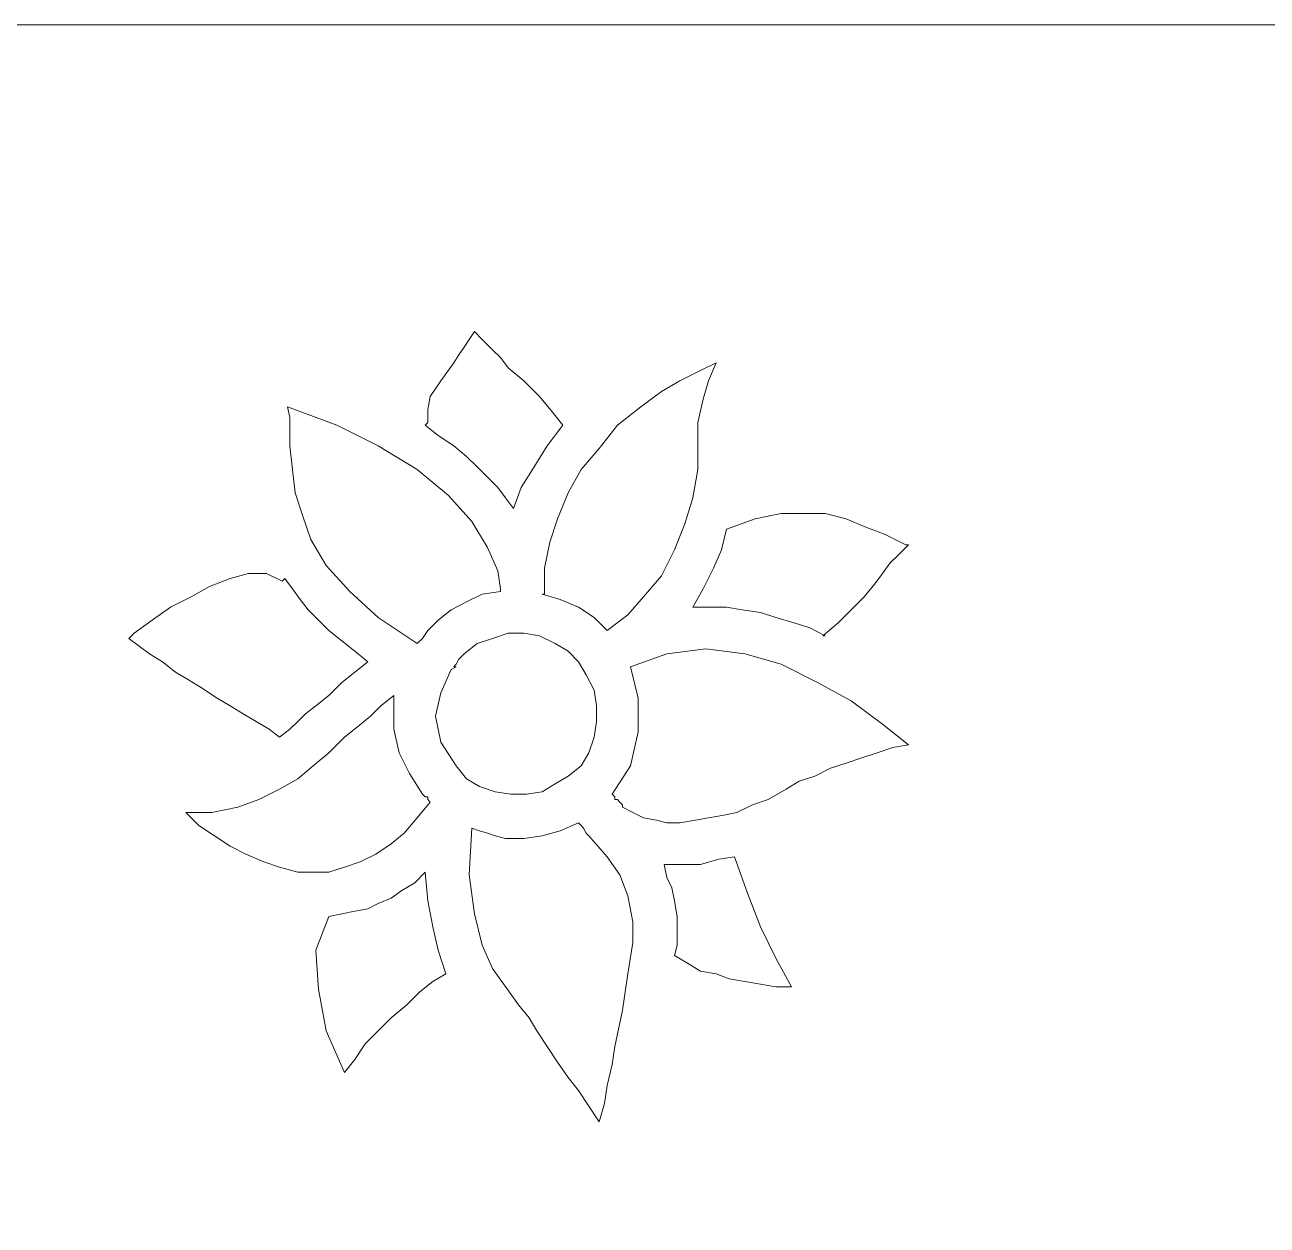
# Model space of a CAD drawing. Header units: millimetres. Extents: x -344 to 750, y -40 to 211.
# Drawn here: x 348.47 to 360.61, y 67.15 to 78.88 of the extents above; entities that cross this region are included whole.
import ezdxf

# ---------------------------------------------------------------- set-up
doc = ezdxf.new("R2010")
doc.units = ezdxf.units.MM
doc.header["$MEASUREMENT"] = 0
doc.layers.add('Camada 1', color=7, linetype='Continuous')

msp = doc.modelspace()

# ---------------------------------------------------------------- linework, layer by layer
at = {"layer": 'Camada 1', "color": 250, "lineweight": 9}
for points, knots in [([(328.7328, 78.8791), (328.7328, 78.8791), (328.7328, 28.6887), (328.7328, 28.6887), (328.7328, 28.6887), (328.7328, 28.6887), (378.9232, 28.6887), (378.9232, 28.6887), (378.9232, 28.6887), (378.9232, 28.6887), (378.9232, 78.8791), (378.9232, 78.8791), (378.9232, 78.8791), (378.9232, 78.8791), (328.7328, 78.8791), (328.7328, 78.8791)], [0, 0, 0, 0, 0.2, 0.2, 0.2, 0.2, 0.4, 0.4, 0.4, 0.4, 0.6, 0.6, 0.6, 0.6, 1, 1, 1, 1]), ([(352.4056, 74.9929), (352.4056, 74.9929), (352.4056, 75.1199), (352.4056, 75.1199), (352.4056, 75.1199), (352.4056, 75.1199), (352.431, 75.2469), (352.431, 75.2469), (352.431, 75.2469), (352.431, 75.2469), (352.5326, 75.3993), (352.5326, 75.3993), (352.5326, 75.3993), (352.5326, 75.3993), (352.6596, 75.5771), (352.6596, 75.5771), (352.6596, 75.5771), (352.6596, 75.5771), (352.7104, 75.6533), (352.7104, 75.6533), (352.7104, 75.6533), (352.7104, 75.6533), (352.7612, 75.7295), (352.7612, 75.7295), (352.7612, 75.7295), (352.7612, 75.7295), (352.812, 75.8057), (352.812, 75.8057), (352.812, 75.8057), (352.812, 75.8057), (352.8628, 75.8819), (352.8628, 75.8819), (352.8628, 75.8819), (352.8628, 75.8819), (352.939, 75.8057), (352.939, 75.8057), (352.939, 75.8057), (352.939, 75.8057), (353.0406, 75.7041), (353.0406, 75.7041), (353.0406, 75.7041), (353.0406, 75.7041), (353.1168, 75.6279), (353.1168, 75.6279), (353.1168, 75.6279), (353.1168, 75.6279), (353.193, 75.5263), (353.193, 75.5263), (353.193, 75.5263), (353.193, 75.5263), (353.3454, 75.3993), (353.3454, 75.3993), (353.3454, 75.3993), (353.3454, 75.3993), (353.4978, 75.2469), (353.4978, 75.2469), (353.4978, 75.2469), (353.4978, 75.2469), (353.6248, 75.0945), (353.6248, 75.0945), (353.6248, 75.0945), (353.6248, 75.0945), (353.7264, 74.9675), (353.7264, 74.9675), (353.7264, 74.9675), (353.7264, 74.9675), (353.574, 74.7643), (353.574, 74.7643), (353.574, 74.7643), (353.574, 74.7643), (353.447, 74.5611), (353.447, 74.5611), (353.447, 74.5611), (353.447, 74.5611), (353.32, 74.3579), (353.32, 74.3579), (353.32, 74.3579), (353.32, 74.3579), (353.2438, 74.1547), (353.2438, 74.1547), (353.2438, 74.1547), (353.2438, 74.1547), (353.1676, 74.2563), (353.1676, 74.2563), (353.1676, 74.2563), (353.1676, 74.2563), (353.0914, 74.3579), (353.0914, 74.3579), (353.0914, 74.3579), (353.0914, 74.3579), (352.9898, 74.4595), (352.9898, 74.4595), (352.9898, 74.4595), (352.9898, 74.4595), (352.8882, 74.5611), (352.8882, 74.5611), (352.8882, 74.5611), (352.8882, 74.5611), (352.7866, 74.6627), (352.7866, 74.6627), (352.7866, 74.6627), (352.7866, 74.6627), (352.6596, 74.7643), (352.6596, 74.7643), (352.6596, 74.7643), (352.6596, 74.7643), (352.5072, 74.8659), (352.5072, 74.8659), (352.5072, 74.8659), (352.5072, 74.8659), (352.3802, 74.9675), (352.3802, 74.9675), (352.3802, 74.9675), (352.3802, 74.9675), (352.4056, 74.9929), (352.4056, 74.9929)], [0, 0, 0, 0, 0.0333333, 0.0333333, 0.0333333, 0.0333333, 0.0666667, 0.0666667, 0.0666667, 0.0666667, 0.1, 0.1, 0.1, 0.1, 0.1333333, 0.1333333, 0.1333333, 0.1333333, 0.1666667, 0.1666667, 0.1666667, 0.1666667, 0.2, 0.2, 0.2, 0.2, 0.2333333, 0.2333333, 0.2333333, 0.2333333, 0.2666667, 0.2666667, 0.2666667, 0.2666667, 0.3, 0.3, 0.3, 0.3, 0.3333333, 0.3333333, 0.3333333, 0.3333333, 0.3666667, 0.3666667, 0.3666667, 0.3666667, 0.4, 0.4, 0.4, 0.4, 0.4333333, 0.4333333, 0.4333333, 0.4333333, 0.4666667, 0.4666667, 0.4666667, 0.4666667, 0.5, 0.5, 0.5, 0.5, 0.5333333, 0.5333333, 0.5333333, 0.5333333, 0.5666667, 0.5666667, 0.5666667, 0.5666667, 0.6, 0.6, 0.6, 0.6, 0.6333333, 0.6333333, 0.6333333, 0.6333333, 0.6666667, 0.6666667, 0.6666667, 0.6666667, 0.7, 0.7, 0.7, 0.7, 0.7333333, 0.7333333, 0.7333333, 0.7333333, 0.7666667, 0.7666667, 0.7666667, 0.7666667, 0.8, 0.8, 0.8, 0.8, 0.8333333, 0.8333333, 0.8333333, 0.8333333, 0.8666667, 0.8666667, 0.8666667, 0.8666667, 0.9, 0.9, 0.9, 0.9, 0.9333333, 0.9333333, 0.9333333, 0.9333333, 1, 1, 1, 1]), ([(355.225, 75.5771), (355.225, 75.5771), (355.1488, 75.3993), (355.1488, 75.3993), (355.1488, 75.3993), (355.1488, 75.3993), (355.098, 75.2215), (355.098, 75.2215), (355.098, 75.2215), (355.098, 75.2215), (355.0472, 74.9929), (355.0472, 74.9929), (355.0472, 74.9929), (355.0472, 74.9929), (355.0472, 74.7643), (355.0472, 74.7643), (355.0472, 74.7643), (355.0472, 74.7643), (355.0472, 74.5357), (355.0472, 74.5357), (355.0472, 74.5357), (355.0472, 74.5357), (354.9964, 74.2563), (354.9964, 74.2563), (354.9964, 74.2563), (354.9964, 74.2563), (354.9202, 74.0023), (354.9202, 74.0023), (354.9202, 74.0023), (354.9202, 74.0023), (354.8186, 73.7483), (354.8186, 73.7483), (354.8186, 73.7483), (354.8186, 73.7483), (354.6916, 73.4943), (354.6916, 73.4943), (354.6916, 73.4943), (354.6916, 73.4943), (354.5138, 73.2911), (354.5138, 73.2911), (354.5138, 73.2911), (354.5138, 73.2911), (354.3614, 73.1133), (354.3614, 73.1133), (354.3614, 73.1133), (354.3614, 73.1133), (354.1582, 72.9609), (354.1582, 72.9609), (354.1582, 72.9609), (354.1582, 72.9609), (354.0312, 73.0879), (354.0312, 73.0879), (354.0312, 73.0879), (354.0312, 73.0879), (353.8788, 73.1895), (353.8788, 73.1895), (353.8788, 73.1895), (353.8788, 73.1895), (353.701, 73.2657), (353.701, 73.2657), (353.701, 73.2657), (353.701, 73.2657), (353.5232, 73.3165), (353.5232, 73.3165), (353.5232, 73.3165), (353.5232, 73.3165), (353.5486, 73.3165), (353.5486, 73.3165), (353.5486, 73.3165), (353.5486, 73.3165), (353.5486, 73.3165), (353.5486, 73.3165), (353.5486, 73.3165), (353.5486, 73.3165), (353.5486, 73.3419), (353.5486, 73.3419), (353.5486, 73.3419), (353.5486, 73.3419), (353.5486, 73.3419), (353.5486, 73.3419), (353.5486, 73.3419), (353.5486, 73.3419), (353.5486, 73.3419), (353.5486, 73.3419), (353.5486, 73.3419), (353.5486, 73.3419), (353.5486, 73.3419), (353.5486, 73.3419), (353.5486, 73.3419), (353.5486, 73.3419), (353.5486, 73.5705), (353.5486, 73.5705), (353.5486, 73.5705), (353.5486, 73.5705), (353.5994, 73.8245), (353.5994, 73.8245), (353.5994, 73.8245), (353.5994, 73.8245), (353.6756, 74.0531), (353.6756, 74.0531), (353.6756, 74.0531), (353.6756, 74.0531), (353.7772, 74.3071), (353.7772, 74.3071), (353.7772, 74.3071), (353.7772, 74.3071), (353.9042, 74.5357), (353.9042, 74.5357), (353.9042, 74.5357), (353.9042, 74.5357), (354.082, 74.7389), (354.082, 74.7389), (354.082, 74.7389), (354.082, 74.7389), (354.2598, 74.9675), (354.2598, 74.9675), (354.2598, 74.9675), (354.2598, 74.9675), (354.4884, 75.1453), (354.4884, 75.1453), (354.4884, 75.1453), (354.4884, 75.1453), (354.6916, 75.2977), (354.6916, 75.2977), (354.6916, 75.2977), (354.6916, 75.2977), (354.8694, 75.3993), (354.8694, 75.3993), (354.8694, 75.3993), (354.8694, 75.3993), (355.0726, 75.5009), (355.0726, 75.5009), (355.0726, 75.5009), (355.0726, 75.5009), (355.225, 75.5771), (355.225, 75.5771)], [0, 0, 0, 0, 0.0285714, 0.0285714, 0.0285714, 0.0285714, 0.0571429, 0.0571429, 0.0571429, 0.0571429, 0.0857143, 0.0857143, 0.0857143, 0.0857143, 0.1142857, 0.1142857, 0.1142857, 0.1142857, 0.1428571, 0.1428571, 0.1428571, 0.1428571, 0.1714286, 0.1714286, 0.1714286, 0.1714286, 0.2, 0.2, 0.2, 0.2, 0.2285714, 0.2285714, 0.2285714, 0.2285714, 0.2571429, 0.2571429, 0.2571429, 0.2571429, 0.2857143, 0.2857143, 0.2857143, 0.2857143, 0.3142857, 0.3142857, 0.3142857, 0.3142857, 0.3428571, 0.3428571, 0.3428571, 0.3428571, 0.3714286, 0.3714286, 0.3714286, 0.3714286, 0.4, 0.4, 0.4, 0.4, 0.4285714, 0.4285714, 0.4285714, 0.4285714, 0.4571429, 0.4571429, 0.4571429, 0.4571429, 0.4857143, 0.4857143, 0.4857143, 0.4857143, 0.5142857, 0.5142857, 0.5142857, 0.5142857, 0.5428571, 0.5428571, 0.5428571, 0.5428571, 0.5714286, 0.5714286, 0.5714286, 0.5714286, 0.6, 0.6, 0.6, 0.6, 0.6285714, 0.6285714, 0.6285714, 0.6285714, 0.6571429, 0.6571429, 0.6571429, 0.6571429, 0.6857143, 0.6857143, 0.6857143, 0.6857143, 0.7142857, 0.7142857, 0.7142857, 0.7142857, 0.7428571, 0.7428571, 0.7428571, 0.7428571, 0.7714286, 0.7714286, 0.7714286, 0.7714286, 0.8, 0.8, 0.8, 0.8, 0.8285714, 0.8285714, 0.8285714, 0.8285714, 0.8571429, 0.8571429, 0.8571429, 0.8571429, 0.8857143, 0.8857143, 0.8857143, 0.8857143, 0.9142857, 0.9142857, 0.9142857, 0.9142857, 0.9428571, 0.9428571, 0.9428571, 0.9428571, 1, 1, 1, 1]), ([(351.0594, 74.7643), (351.0594, 74.7643), (351.0594, 74.8659), (351.0594, 74.8659), (351.0594, 74.8659), (351.0594, 74.8659), (351.0594, 74.9675), (351.0594, 74.9675), (351.0594, 74.9675), (351.0594, 74.9675), (351.0594, 75.0437), (351.0594, 75.0437), (351.0594, 75.0437), (351.0594, 75.0437), (351.034, 75.1453), (351.034, 75.1453), (351.034, 75.1453), (351.034, 75.1453), (351.5166, 74.9675), (351.5166, 74.9675), (351.5166, 74.9675), (351.5166, 74.9675), (351.923, 74.7643), (351.923, 74.7643), (351.923, 74.7643), (351.923, 74.7643), (352.304, 74.5357), (352.304, 74.5357), (352.304, 74.5357), (352.304, 74.5357), (352.6088, 74.2817), (352.6088, 74.2817), (352.6088, 74.2817), (352.6088, 74.2817), (352.8374, 74.0277), (352.8374, 74.0277), (352.8374, 74.0277), (352.8374, 74.0277), (352.9898, 73.7737), (352.9898, 73.7737), (352.9898, 73.7737), (352.9898, 73.7737), (353.0914, 73.5451), (353.0914, 73.5451), (353.0914, 73.5451), (353.0914, 73.5451), (353.1168, 73.3673), (353.1168, 73.3673), (353.1168, 73.3673), (353.1168, 73.3673), (353.1168, 73.3673), (353.1168, 73.3673), (353.1168, 73.3673), (353.1168, 73.3673), (353.1168, 73.3419), (353.1168, 73.3419), (353.1168, 73.3419), (353.1168, 73.3419), (353.1168, 73.3419), (353.1168, 73.3419), (353.1168, 73.3419), (353.1168, 73.3419), (353.1168, 73.3419), (353.1168, 73.3419), (353.1168, 73.3419), (353.1168, 73.3419), (353.1168, 73.3419), (353.1168, 73.3419), (353.1168, 73.3419), (353.1168, 73.3419), (352.939, 73.3165), (352.939, 73.3165), (352.939, 73.3165), (352.939, 73.3165), (352.7866, 73.2403), (352.7866, 73.2403), (352.7866, 73.2403), (352.7866, 73.2403), (352.6342, 73.1641), (352.6342, 73.1641), (352.6342, 73.1641), (352.6342, 73.1641), (352.5072, 73.0625), (352.5072, 73.0625), (352.5072, 73.0625), (352.5072, 73.0625), (352.4564, 73.0117), (352.4564, 73.0117), (352.4564, 73.0117), (352.4564, 73.0117), (352.4056, 72.9609), (352.4056, 72.9609), (352.4056, 72.9609), (352.4056, 72.9609), (352.3548, 72.8847), (352.3548, 72.8847), (352.3548, 72.8847), (352.3548, 72.8847), (352.304, 72.8339), (352.304, 72.8339), (352.304, 72.8339), (352.304, 72.8339), (351.923, 73.0879), (351.923, 73.0879), (351.923, 73.0879), (351.923, 73.0879), (351.6436, 73.3419), (351.6436, 73.3419), (351.6436, 73.3419), (351.6436, 73.3419), (351.415, 73.5959), (351.415, 73.5959), (351.415, 73.5959), (351.415, 73.5959), (351.2626, 73.8499), (351.2626, 73.8499), (351.2626, 73.8499), (351.2626, 73.8499), (351.1864, 74.0785), (351.1864, 74.0785), (351.1864, 74.0785), (351.1864, 74.0785), (351.1102, 74.3071), (351.1102, 74.3071), (351.1102, 74.3071), (351.1102, 74.3071), (351.0848, 74.5357), (351.0848, 74.5357), (351.0848, 74.5357), (351.0848, 74.5357), (351.0594, 74.7643), (351.0594, 74.7643)], [0, 0, 0, 0, 0.0294118, 0.0294118, 0.0294118, 0.0294118, 0.0588235, 0.0588235, 0.0588235, 0.0588235, 0.0882353, 0.0882353, 0.0882353, 0.0882353, 0.1176471, 0.1176471, 0.1176471, 0.1176471, 0.1470588, 0.1470588, 0.1470588, 0.1470588, 0.1764706, 0.1764706, 0.1764706, 0.1764706, 0.2058824, 0.2058824, 0.2058824, 0.2058824, 0.2352941, 0.2352941, 0.2352941, 0.2352941, 0.2647059, 0.2647059, 0.2647059, 0.2647059, 0.2941176, 0.2941176, 0.2941176, 0.2941176, 0.3235294, 0.3235294, 0.3235294, 0.3235294, 0.3529412, 0.3529412, 0.3529412, 0.3529412, 0.3823529, 0.3823529, 0.3823529, 0.3823529, 0.4117647, 0.4117647, 0.4117647, 0.4117647, 0.4411765, 0.4411765, 0.4411765, 0.4411765, 0.4705882, 0.4705882, 0.4705882, 0.4705882, 0.5, 0.5, 0.5, 0.5, 0.5294118, 0.5294118, 0.5294118, 0.5294118, 0.5588235, 0.5588235, 0.5588235, 0.5588235, 0.5882353, 0.5882353, 0.5882353, 0.5882353, 0.6176471, 0.6176471, 0.6176471, 0.6176471, 0.6470588, 0.6470588, 0.6470588, 0.6470588, 0.6764706, 0.6764706, 0.6764706, 0.6764706, 0.7058824, 0.7058824, 0.7058824, 0.7058824, 0.7352941, 0.7352941, 0.7352941, 0.7352941, 0.7647059, 0.7647059, 0.7647059, 0.7647059, 0.7941176, 0.7941176, 0.7941176, 0.7941176, 0.8235294, 0.8235294, 0.8235294, 0.8235294, 0.8529412, 0.8529412, 0.8529412, 0.8529412, 0.8823529, 0.8823529, 0.8823529, 0.8823529, 0.9117647, 0.9117647, 0.9117647, 0.9117647, 0.9411765, 0.9411765, 0.9411765, 0.9411765, 1, 1, 1, 1]), ([(357.0792, 73.7991), (357.0792, 73.7991), (357.1046, 73.7991), (357.1046, 73.7991), (357.1046, 73.7991), (357.1046, 73.7991), (357.1046, 73.7991), (357.1046, 73.7991), (357.1046, 73.7991), (357.1046, 73.7991), (357.1046, 73.7991), (357.1046, 73.7991), (357.1046, 73.7991), (357.1046, 73.7991), (357.1046, 73.7991), (357.1046, 73.7991), (357.1046, 73.7991), (357.1046, 73.7991), (357.003, 73.6975), (357.003, 73.6975), (357.003, 73.6975), (357.003, 73.6975), (356.9268, 73.6213), (356.9268, 73.6213), (356.9268, 73.6213), (356.9268, 73.6213), (356.8506, 73.5197), (356.8506, 73.5197), (356.8506, 73.5197), (356.8506, 73.5197), (356.7744, 73.4181), (356.7744, 73.4181), (356.7744, 73.4181), (356.7744, 73.4181), (356.6728, 73.2911), (356.6728, 73.2911), (356.6728, 73.2911), (356.6728, 73.2911), (356.5458, 73.1641), (356.5458, 73.1641), (356.5458, 73.1641), (356.5458, 73.1641), (356.4188, 73.0371), (356.4188, 73.0371), (356.4188, 73.0371), (356.4188, 73.0371), (356.2664, 72.9101), (356.2664, 72.9101), (356.2664, 72.9101), (356.2664, 72.9101), (356.2918, 72.9101), (356.2918, 72.9101), (356.2918, 72.9101), (356.2918, 72.9101), (356.1394, 72.9863), (356.1394, 72.9863), (356.1394, 72.9863), (356.1394, 72.9863), (355.987, 73.0371), (355.987, 73.0371), (355.987, 73.0371), (355.987, 73.0371), (355.8092, 73.0879), (355.8092, 73.0879), (355.8092, 73.0879), (355.8092, 73.0879), (355.6568, 73.1387), (355.6568, 73.1387), (355.6568, 73.1387), (355.6568, 73.1387), (355.479, 73.1641), (355.479, 73.1641), (355.479, 73.1641), (355.479, 73.1641), (355.3266, 73.1895), (355.3266, 73.1895), (355.3266, 73.1895), (355.3266, 73.1895), (355.1488, 73.1895), (355.1488, 73.1895), (355.1488, 73.1895), (355.1488, 73.1895), (354.9964, 73.1895), (354.9964, 73.1895), (354.9964, 73.1895), (354.9964, 73.1895), (355.098, 73.3673), (355.098, 73.3673), (355.098, 73.3673), (355.098, 73.3673), (355.1996, 73.5705), (355.1996, 73.5705), (355.1996, 73.5705), (355.1996, 73.5705), (355.2758, 73.7483), (355.2758, 73.7483), (355.2758, 73.7483), (355.2758, 73.7483), (355.3266, 73.9515), (355.3266, 73.9515), (355.3266, 73.9515), (355.3266, 73.9515), (355.3266, 73.9515), (355.3266, 73.9515), (355.3266, 73.9515), (355.3266, 73.9515), (355.606, 74.0531), (355.606, 74.0531), (355.606, 74.0531), (355.606, 74.0531), (355.86, 74.1039), (355.86, 74.1039), (355.86, 74.1039), (355.86, 74.1039), (356.0886, 74.1039), (356.0886, 74.1039), (356.0886, 74.1039), (356.0886, 74.1039), (356.2918, 74.1039), (356.2918, 74.1039), (356.2918, 74.1039), (356.2918, 74.1039), (356.495, 74.0531), (356.495, 74.0531), (356.495, 74.0531), (356.495, 74.0531), (356.6728, 73.9769), (356.6728, 73.9769), (356.6728, 73.9769), (356.6728, 73.9769), (356.876, 73.9007), (356.876, 73.9007), (356.876, 73.9007), (356.876, 73.9007), (357.0792, 73.7991), (357.0792, 73.7991)], [0, 0, 0, 0, 0.0285714, 0.0285714, 0.0285714, 0.0285714, 0.0571429, 0.0571429, 0.0571429, 0.0571429, 0.0857143, 0.0857143, 0.0857143, 0.0857143, 0.1142857, 0.1142857, 0.1142857, 0.1142857, 0.1428571, 0.1428571, 0.1428571, 0.1428571, 0.1714286, 0.1714286, 0.1714286, 0.1714286, 0.2, 0.2, 0.2, 0.2, 0.2285714, 0.2285714, 0.2285714, 0.2285714, 0.2571429, 0.2571429, 0.2571429, 0.2571429, 0.2857143, 0.2857143, 0.2857143, 0.2857143, 0.3142857, 0.3142857, 0.3142857, 0.3142857, 0.3428571, 0.3428571, 0.3428571, 0.3428571, 0.3714286, 0.3714286, 0.3714286, 0.3714286, 0.4, 0.4, 0.4, 0.4, 0.4285714, 0.4285714, 0.4285714, 0.4285714, 0.4571429, 0.4571429, 0.4571429, 0.4571429, 0.4857143, 0.4857143, 0.4857143, 0.4857143, 0.5142857, 0.5142857, 0.5142857, 0.5142857, 0.5428571, 0.5428571, 0.5428571, 0.5428571, 0.5714286, 0.5714286, 0.5714286, 0.5714286, 0.6, 0.6, 0.6, 0.6, 0.6285714, 0.6285714, 0.6285714, 0.6285714, 0.6571429, 0.6571429, 0.6571429, 0.6571429, 0.6857143, 0.6857143, 0.6857143, 0.6857143, 0.7142857, 0.7142857, 0.7142857, 0.7142857, 0.7428571, 0.7428571, 0.7428571, 0.7428571, 0.7714286, 0.7714286, 0.7714286, 0.7714286, 0.8, 0.8, 0.8, 0.8, 0.8285714, 0.8285714, 0.8285714, 0.8285714, 0.8571429, 0.8571429, 0.8571429, 0.8571429, 0.8857143, 0.8857143, 0.8857143, 0.8857143, 0.9142857, 0.9142857, 0.9142857, 0.9142857, 0.9428571, 0.9428571, 0.9428571, 0.9428571, 1, 1, 1, 1]), ([(350.9832, 73.4435), (350.9832, 73.4435), (351.0086, 73.4689), (351.0086, 73.4689), (351.0086, 73.4689), (351.0086, 73.4689), (351.0848, 73.3673), (351.0848, 73.3673), (351.0848, 73.3673), (351.0848, 73.3673), (351.161, 73.2657), (351.161, 73.2657), (351.161, 73.2657), (351.161, 73.2657), (351.2372, 73.1641), (351.2372, 73.1641), (351.2372, 73.1641), (351.2372, 73.1641), (351.3388, 73.0625), (351.3388, 73.0625), (351.3388, 73.0625), (351.3388, 73.0625), (351.4404, 72.9609), (351.4404, 72.9609), (351.4404, 72.9609), (351.4404, 72.9609), (351.5674, 72.8593), (351.5674, 72.8593), (351.5674, 72.8593), (351.5674, 72.8593), (351.6944, 72.7577), (351.6944, 72.7577), (351.6944, 72.7577), (351.6944, 72.7577), (351.8214, 72.6561), (351.8214, 72.6561), (351.8214, 72.6561), (351.8214, 72.6561), (351.6944, 72.5545), (351.6944, 72.5545), (351.6944, 72.5545), (351.6944, 72.5545), (351.5674, 72.4529), (351.5674, 72.4529), (351.5674, 72.4529), (351.5674, 72.4529), (351.4404, 72.3259), (351.4404, 72.3259), (351.4404, 72.3259), (351.4404, 72.3259), (351.3134, 72.2243), (351.3134, 72.2243), (351.3134, 72.2243), (351.3134, 72.2243), (351.2118, 72.1481), (351.2118, 72.1481), (351.2118, 72.1481), (351.2118, 72.1481), (351.1356, 72.0719), (351.1356, 72.0719), (351.1356, 72.0719), (351.1356, 72.0719), (351.0594, 71.9957), (351.0594, 71.9957), (351.0594, 71.9957), (351.0594, 71.9957), (350.9578, 71.9195), (350.9578, 71.9195), (350.9578, 71.9195), (350.9578, 71.9195), (350.8562, 71.9957), (350.8562, 71.9957), (350.8562, 71.9957), (350.8562, 71.9957), (350.7292, 72.0719), (350.7292, 72.0719), (350.7292, 72.0719), (350.7292, 72.0719), (350.6022, 72.1481), (350.6022, 72.1481), (350.6022, 72.1481), (350.6022, 72.1481), (350.4752, 72.2243), (350.4752, 72.2243), (350.4752, 72.2243), (350.4752, 72.2243), (350.3482, 72.3005), (350.3482, 72.3005), (350.3482, 72.3005), (350.3482, 72.3005), (350.1958, 72.4021), (350.1958, 72.4021), (350.1958, 72.4021), (350.1958, 72.4021), (350.0688, 72.4783), (350.0688, 72.4783), (350.0688, 72.4783), (350.0688, 72.4783), (349.9418, 72.5545), (349.9418, 72.5545), (349.9418, 72.5545), (349.9418, 72.5545), (349.8148, 72.6561), (349.8148, 72.6561), (349.8148, 72.6561), (349.8148, 72.6561), (349.6878, 72.7323), (349.6878, 72.7323), (349.6878, 72.7323), (349.6878, 72.7323), (349.5862, 72.8085), (349.5862, 72.8085), (349.5862, 72.8085), (349.5862, 72.8085), (349.4846, 72.8847), (349.4846, 72.8847), (349.4846, 72.8847), (349.4846, 72.8847), (349.51, 72.9101), (349.51, 72.9101), (349.51, 72.9101), (349.51, 72.9101), (349.51, 72.9101), (349.51, 72.9101), (349.51, 72.9101), (349.51, 72.9101), (349.51, 72.9101), (349.51, 72.9101), (349.51, 72.9101), (349.51, 72.9101), (349.5354, 72.9355), (349.5354, 72.9355), (349.5354, 72.9355), (349.5354, 72.9355), (349.7132, 73.0625), (349.7132, 73.0625), (349.7132, 73.0625), (349.7132, 73.0625), (349.891, 73.1895), (349.891, 73.1895), (349.891, 73.1895), (349.891, 73.1895), (350.0942, 73.2911), (350.0942, 73.2911), (350.0942, 73.2911), (350.0942, 73.2911), (350.272, 73.3927), (350.272, 73.3927), (350.272, 73.3927), (350.272, 73.3927), (350.4752, 73.4689), (350.4752, 73.4689), (350.4752, 73.4689), (350.4752, 73.4689), (350.653, 73.5197), (350.653, 73.5197), (350.653, 73.5197), (350.653, 73.5197), (350.8308, 73.5197), (350.8308, 73.5197), (350.8308, 73.5197), (350.8308, 73.5197), (350.9832, 73.4435), (350.9832, 73.4435)], [0, 0, 0, 0, 0.0238095, 0.0238095, 0.0238095, 0.0238095, 0.047619, 0.047619, 0.047619, 0.047619, 0.0714286, 0.0714286, 0.0714286, 0.0714286, 0.0952381, 0.0952381, 0.0952381, 0.0952381, 0.1190476, 0.1190476, 0.1190476, 0.1190476, 0.1428571, 0.1428571, 0.1428571, 0.1428571, 0.1666667, 0.1666667, 0.1666667, 0.1666667, 0.1904762, 0.1904762, 0.1904762, 0.1904762, 0.2142857, 0.2142857, 0.2142857, 0.2142857, 0.2380952, 0.2380952, 0.2380952, 0.2380952, 0.2619048, 0.2619048, 0.2619048, 0.2619048, 0.2857143, 0.2857143, 0.2857143, 0.2857143, 0.3095238, 0.3095238, 0.3095238, 0.3095238, 0.3333333, 0.3333333, 0.3333333, 0.3333333, 0.3571429, 0.3571429, 0.3571429, 0.3571429, 0.3809524, 0.3809524, 0.3809524, 0.3809524, 0.4047619, 0.4047619, 0.4047619, 0.4047619, 0.4285714, 0.4285714, 0.4285714, 0.4285714, 0.452381, 0.452381, 0.452381, 0.452381, 0.4761905, 0.4761905, 0.4761905, 0.4761905, 0.5, 0.5, 0.5, 0.5, 0.5238095, 0.5238095, 0.5238095, 0.5238095, 0.547619, 0.547619, 0.547619, 0.547619, 0.5714286, 0.5714286, 0.5714286, 0.5714286, 0.5952381, 0.5952381, 0.5952381, 0.5952381, 0.6190476, 0.6190476, 0.6190476, 0.6190476, 0.6428571, 0.6428571, 0.6428571, 0.6428571, 0.6666667, 0.6666667, 0.6666667, 0.6666667, 0.6904762, 0.6904762, 0.6904762, 0.6904762, 0.7142857, 0.7142857, 0.7142857, 0.7142857, 0.7380952, 0.7380952, 0.7380952, 0.7380952, 0.7619048, 0.7619048, 0.7619048, 0.7619048, 0.7857143, 0.7857143, 0.7857143, 0.7857143, 0.8095238, 0.8095238, 0.8095238, 0.8095238, 0.8333333, 0.8333333, 0.8333333, 0.8333333, 0.8571429, 0.8571429, 0.8571429, 0.8571429, 0.8809524, 0.8809524, 0.8809524, 0.8809524, 0.9047619, 0.9047619, 0.9047619, 0.9047619, 0.9285714, 0.9285714, 0.9285714, 0.9285714, 0.952381, 0.952381, 0.952381, 0.952381, 1, 1, 1, 1]), ([(352.6342, 72.5799), (352.6342, 72.5799), (352.685, 72.6053), (352.685, 72.6053), (352.685, 72.6053), (352.685, 72.6053), (352.6596, 72.6053), (352.6596, 72.6053), (352.6596, 72.6053), (352.6596, 72.6053), (352.685, 72.6307), (352.685, 72.6307), (352.685, 72.6307), (352.685, 72.6307), (352.7104, 72.6815), (352.7104, 72.6815), (352.7104, 72.6815), (352.7104, 72.6815), (352.7358, 72.7069), (352.7358, 72.7069), (352.7358, 72.7069), (352.7358, 72.7069), (352.7612, 72.7323), (352.7612, 72.7323), (352.7612, 72.7323), (352.7612, 72.7323), (352.8882, 72.8339), (352.8882, 72.8339), (352.8882, 72.8339), (352.8882, 72.8339), (353.0406, 72.8847), (353.0406, 72.8847), (353.0406, 72.8847), (353.0406, 72.8847), (353.193, 72.9355), (353.193, 72.9355), (353.193, 72.9355), (353.193, 72.9355), (353.3454, 72.9355), (353.3454, 72.9355), (353.3454, 72.9355), (353.3454, 72.9355), (353.4978, 72.9101), (353.4978, 72.9101), (353.4978, 72.9101), (353.4978, 72.9101), (353.6502, 72.8339), (353.6502, 72.8339), (353.6502, 72.8339), (353.6502, 72.8339), (353.7772, 72.7577), (353.7772, 72.7577), (353.7772, 72.7577), (353.7772, 72.7577), (353.8788, 72.6561), (353.8788, 72.6561), (353.8788, 72.6561), (353.8788, 72.6561), (353.955, 72.5291), (353.955, 72.5291), (353.955, 72.5291), (353.955, 72.5291), (354.0312, 72.3767), (354.0312, 72.3767), (354.0312, 72.3767), (354.0312, 72.3767), (354.0566, 72.2243), (354.0566, 72.2243), (354.0566, 72.2243), (354.0566, 72.2243), (354.0566, 72.0719), (354.0566, 72.0719), (354.0566, 72.0719), (354.0566, 72.0719), (354.0312, 71.9195), (354.0312, 71.9195), (354.0312, 71.9195), (354.0312, 71.9195), (353.9804, 71.7671), (353.9804, 71.7671), (353.9804, 71.7671), (353.9804, 71.7671), (353.9042, 71.6401), (353.9042, 71.6401), (353.9042, 71.6401), (353.9042, 71.6401), (353.7772, 71.5385), (353.7772, 71.5385), (353.7772, 71.5385), (353.7772, 71.5385), (353.6502, 71.4623), (353.6502, 71.4623), (353.6502, 71.4623), (353.6502, 71.4623), (353.5232, 71.3861), (353.5232, 71.3861), (353.5232, 71.3861), (353.5232, 71.3861), (353.3708, 71.3607), (353.3708, 71.3607), (353.3708, 71.3607), (353.3708, 71.3607), (353.2184, 71.3607), (353.2184, 71.3607), (353.2184, 71.3607), (353.2184, 71.3607), (353.066, 71.3861), (353.066, 71.3861), (353.066, 71.3861), (353.066, 71.3861), (352.9136, 71.4369), (352.9136, 71.4369), (352.9136, 71.4369), (352.9136, 71.4369), (352.7866, 71.5131), (352.7866, 71.5131), (352.7866, 71.5131), (352.7866, 71.5131), (352.685, 71.6401), (352.685, 71.6401), (352.685, 71.6401), (352.685, 71.6401), (352.5326, 71.8687), (352.5326, 71.8687), (352.5326, 71.8687), (352.5326, 71.8687), (352.4818, 72.1227), (352.4818, 72.1227), (352.4818, 72.1227), (352.4818, 72.1227), (352.5326, 72.3513), (352.5326, 72.3513), (352.5326, 72.3513), (352.5326, 72.3513), (352.6342, 72.5799), (352.6342, 72.5799)], [0, 0, 0, 0, 0.0285714, 0.0285714, 0.0285714, 0.0285714, 0.0571429, 0.0571429, 0.0571429, 0.0571429, 0.0857143, 0.0857143, 0.0857143, 0.0857143, 0.1142857, 0.1142857, 0.1142857, 0.1142857, 0.1428571, 0.1428571, 0.1428571, 0.1428571, 0.1714286, 0.1714286, 0.1714286, 0.1714286, 0.2, 0.2, 0.2, 0.2, 0.2285714, 0.2285714, 0.2285714, 0.2285714, 0.2571429, 0.2571429, 0.2571429, 0.2571429, 0.2857143, 0.2857143, 0.2857143, 0.2857143, 0.3142857, 0.3142857, 0.3142857, 0.3142857, 0.3428571, 0.3428571, 0.3428571, 0.3428571, 0.3714286, 0.3714286, 0.3714286, 0.3714286, 0.4, 0.4, 0.4, 0.4, 0.4285714, 0.4285714, 0.4285714, 0.4285714, 0.4571429, 0.4571429, 0.4571429, 0.4571429, 0.4857143, 0.4857143, 0.4857143, 0.4857143, 0.5142857, 0.5142857, 0.5142857, 0.5142857, 0.5428571, 0.5428571, 0.5428571, 0.5428571, 0.5714286, 0.5714286, 0.5714286, 0.5714286, 0.6, 0.6, 0.6, 0.6, 0.6285714, 0.6285714, 0.6285714, 0.6285714, 0.6571429, 0.6571429, 0.6571429, 0.6571429, 0.6857143, 0.6857143, 0.6857143, 0.6857143, 0.7142857, 0.7142857, 0.7142857, 0.7142857, 0.7428571, 0.7428571, 0.7428571, 0.7428571, 0.7714286, 0.7714286, 0.7714286, 0.7714286, 0.8, 0.8, 0.8, 0.8, 0.8285714, 0.8285714, 0.8285714, 0.8285714, 0.8571429, 0.8571429, 0.8571429, 0.8571429, 0.8857143, 0.8857143, 0.8857143, 0.8857143, 0.9142857, 0.9142857, 0.9142857, 0.9142857, 0.9428571, 0.9428571, 0.9428571, 0.9428571, 1, 1, 1, 1]), ([(355.9108, 71.4115), (355.9108, 71.4115), (355.733, 71.3099), (355.733, 71.3099), (355.733, 71.3099), (355.733, 71.3099), (355.5806, 71.2591), (355.5806, 71.2591), (355.5806, 71.2591), (355.5806, 71.2591), (355.4282, 71.1829), (355.4282, 71.1829), (355.4282, 71.1829), (355.4282, 71.1829), (355.3012, 71.1575), (355.3012, 71.1575), (355.3012, 71.1575), (355.3012, 71.1575), (355.1488, 71.1321), (355.1488, 71.1321), (355.1488, 71.1321), (355.1488, 71.1321), (355.0218, 71.1067), (355.0218, 71.1067), (355.0218, 71.1067), (355.0218, 71.1067), (354.8694, 71.0813), (354.8694, 71.0813), (354.8694, 71.0813), (354.8694, 71.0813), (354.7424, 71.0813), (354.7424, 71.0813), (354.7424, 71.0813), (354.7424, 71.0813), (354.6408, 71.1067), (354.6408, 71.1067), (354.6408, 71.1067), (354.6408, 71.1067), (354.5138, 71.1321), (354.5138, 71.1321), (354.5138, 71.1321), (354.5138, 71.1321), (354.4122, 71.1829), (354.4122, 71.1829), (354.4122, 71.1829), (354.4122, 71.1829), (354.3106, 71.2337), (354.3106, 71.2337), (354.3106, 71.2337), (354.3106, 71.2337), (354.3106, 71.2591), (354.3106, 71.2591), (354.3106, 71.2591), (354.3106, 71.2591), (354.2852, 71.2845), (354.2852, 71.2845), (354.2852, 71.2845), (354.2852, 71.2845), (354.2852, 71.2845), (354.2852, 71.2845), (354.2852, 71.2845), (354.2852, 71.2845), (354.2598, 71.3099), (354.2598, 71.3099), (354.2598, 71.3099), (354.2598, 71.3099), (354.2344, 71.3099), (354.2344, 71.3099), (354.2344, 71.3099), (354.2344, 71.3099), (354.2344, 71.3353), (354.2344, 71.3353), (354.2344, 71.3353), (354.2344, 71.3353), (354.2344, 71.3353), (354.2344, 71.3353), (354.2344, 71.3353), (354.2344, 71.3353), (354.209, 71.3607), (354.209, 71.3607), (354.209, 71.3607), (354.209, 71.3607), (354.3868, 71.6401), (354.3868, 71.6401), (354.3868, 71.6401), (354.3868, 71.6401), (354.463, 71.9703), (354.463, 71.9703), (354.463, 71.9703), (354.463, 71.9703), (354.463, 72.3005), (354.463, 72.3005), (354.463, 72.3005), (354.463, 72.3005), (354.3868, 72.6053), (354.3868, 72.6053), (354.3868, 72.6053), (354.3868, 72.6053), (354.7424, 72.7323), (354.7424, 72.7323), (354.7424, 72.7323), (354.7424, 72.7323), (355.1234, 72.7831), (355.1234, 72.7831), (355.1234, 72.7831), (355.1234, 72.7831), (355.5044, 72.7323), (355.5044, 72.7323), (355.5044, 72.7323), (355.5044, 72.7323), (355.86, 72.6307), (355.86, 72.6307), (355.86, 72.6307), (355.86, 72.6307), (356.2156, 72.4529), (356.2156, 72.4529), (356.2156, 72.4529), (356.2156, 72.4529), (356.5458, 72.2751), (356.5458, 72.2751), (356.5458, 72.2751), (356.5458, 72.2751), (356.8506, 72.0465), (356.8506, 72.0465), (356.8506, 72.0465), (356.8506, 72.0465), (357.1046, 71.8433), (357.1046, 71.8433), (357.1046, 71.8433), (357.1046, 71.8433), (356.9522, 71.8179), (356.9522, 71.8179), (356.9522, 71.8179), (356.9522, 71.8179), (356.7998, 71.7671), (356.7998, 71.7671), (356.7998, 71.7671), (356.7998, 71.7671), (356.6474, 71.7163), (356.6474, 71.7163), (356.6474, 71.7163), (356.6474, 71.7163), (356.495, 71.6655), (356.495, 71.6655), (356.495, 71.6655), (356.495, 71.6655), (356.3426, 71.6147), (356.3426, 71.6147), (356.3426, 71.6147), (356.3426, 71.6147), (356.1902, 71.5385), (356.1902, 71.5385), (356.1902, 71.5385), (356.1902, 71.5385), (356.0378, 71.4877), (356.0378, 71.4877), (356.0378, 71.4877), (356.0378, 71.4877), (355.9108, 71.4115), (355.9108, 71.4115)], [0, 0, 0, 0, 0.0243902, 0.0243902, 0.0243902, 0.0243902, 0.0487805, 0.0487805, 0.0487805, 0.0487805, 0.0731707, 0.0731707, 0.0731707, 0.0731707, 0.097561, 0.097561, 0.097561, 0.097561, 0.1219512, 0.1219512, 0.1219512, 0.1219512, 0.1463415, 0.1463415, 0.1463415, 0.1463415, 0.1707317, 0.1707317, 0.1707317, 0.1707317, 0.195122, 0.195122, 0.195122, 0.195122, 0.2195122, 0.2195122, 0.2195122, 0.2195122, 0.2439024, 0.2439024, 0.2439024, 0.2439024, 0.2682927, 0.2682927, 0.2682927, 0.2682927, 0.2926829, 0.2926829, 0.2926829, 0.2926829, 0.3170732, 0.3170732, 0.3170732, 0.3170732, 0.3414634, 0.3414634, 0.3414634, 0.3414634, 0.3658537, 0.3658537, 0.3658537, 0.3658537, 0.3902439, 0.3902439, 0.3902439, 0.3902439, 0.4146341, 0.4146341, 0.4146341, 0.4146341, 0.4390244, 0.4390244, 0.4390244, 0.4390244, 0.4634146, 0.4634146, 0.4634146, 0.4634146, 0.4878049, 0.4878049, 0.4878049, 0.4878049, 0.5121951, 0.5121951, 0.5121951, 0.5121951, 0.5365854, 0.5365854, 0.5365854, 0.5365854, 0.5609756, 0.5609756, 0.5609756, 0.5609756, 0.5853659, 0.5853659, 0.5853659, 0.5853659, 0.6097561, 0.6097561, 0.6097561, 0.6097561, 0.6341463, 0.6341463, 0.6341463, 0.6341463, 0.6585366, 0.6585366, 0.6585366, 0.6585366, 0.6829268, 0.6829268, 0.6829268, 0.6829268, 0.7073171, 0.7073171, 0.7073171, 0.7073171, 0.7317073, 0.7317073, 0.7317073, 0.7317073, 0.7560976, 0.7560976, 0.7560976, 0.7560976, 0.7804878, 0.7804878, 0.7804878, 0.7804878, 0.804878, 0.804878, 0.804878, 0.804878, 0.8292683, 0.8292683, 0.8292683, 0.8292683, 0.8536585, 0.8536585, 0.8536585, 0.8536585, 0.8780488, 0.8780488, 0.8780488, 0.8780488, 0.902439, 0.902439, 0.902439, 0.902439, 0.9268293, 0.9268293, 0.9268293, 0.9268293, 0.9512195, 0.9512195, 0.9512195, 0.9512195, 1, 1, 1, 1]), ([(351.5928, 71.9195), (351.5928, 71.9195), (351.7198, 72.0211), (351.7198, 72.0211), (351.7198, 72.0211), (351.7198, 72.0211), (351.8468, 72.1227), (351.8468, 72.1227), (351.8468, 72.1227), (351.8468, 72.1227), (351.9484, 72.2243), (351.9484, 72.2243), (351.9484, 72.2243), (351.9484, 72.2243), (352.0754, 72.3259), (352.0754, 72.3259), (352.0754, 72.3259), (352.0754, 72.3259), (352.0754, 72.3005), (352.0754, 72.3005), (352.0754, 72.3005), (352.0754, 72.3005), (352.0754, 72.3005), (352.0754, 72.3005), (352.0754, 72.3005), (352.0754, 72.3005), (352.0754, 72.2751), (352.0754, 72.2751), (352.0754, 72.2751), (352.0754, 72.2751), (352.0754, 72.2497), (352.0754, 72.2497), (352.0754, 72.2497), (352.0754, 72.2497), (352.0754, 71.9957), (352.0754, 71.9957), (352.0754, 71.9957), (352.0754, 71.9957), (352.1262, 71.7671), (352.1262, 71.7671), (352.1262, 71.7671), (352.1262, 71.7671), (352.2278, 71.5639), (352.2278, 71.5639), (352.2278, 71.5639), (352.2278, 71.5639), (352.3548, 71.3607), (352.3548, 71.3607), (352.3548, 71.3607), (352.3548, 71.3607), (352.3802, 71.3353), (352.3802, 71.3353), (352.3802, 71.3353), (352.3802, 71.3353), (352.4056, 71.3353), (352.4056, 71.3353), (352.4056, 71.3353), (352.4056, 71.3353), (352.4056, 71.3099), (352.4056, 71.3099), (352.4056, 71.3099), (352.4056, 71.3099), (352.431, 71.2845), (352.431, 71.2845), (352.431, 71.2845), (352.431, 71.2845), (352.304, 71.1321), (352.304, 71.1321), (352.304, 71.1321), (352.304, 71.1321), (352.177, 70.9797), (352.177, 70.9797), (352.177, 70.9797), (352.177, 70.9797), (352.05, 70.8781), (352.05, 70.8781), (352.05, 70.8781), (352.05, 70.8781), (351.8976, 70.7765), (351.8976, 70.7765), (351.8976, 70.7765), (351.8976, 70.7765), (351.7452, 70.7003), (351.7452, 70.7003), (351.7452, 70.7003), (351.7452, 70.7003), (351.5928, 70.6495), (351.5928, 70.6495), (351.5928, 70.6495), (351.5928, 70.6495), (351.4404, 70.5987), (351.4404, 70.5987), (351.4404, 70.5987), (351.4404, 70.5987), (351.288, 70.5987), (351.288, 70.5987), (351.288, 70.5987), (351.288, 70.5987), (351.1356, 70.5987), (351.1356, 70.5987), (351.1356, 70.5987), (351.1356, 70.5987), (350.9578, 70.6495), (350.9578, 70.6495), (350.9578, 70.6495), (350.9578, 70.6495), (350.8054, 70.7003), (350.8054, 70.7003), (350.8054, 70.7003), (350.8054, 70.7003), (350.6276, 70.7765), (350.6276, 70.7765), (350.6276, 70.7765), (350.6276, 70.7765), (350.4752, 70.8527), (350.4752, 70.8527), (350.4752, 70.8527), (350.4752, 70.8527), (350.3228, 70.9543), (350.3228, 70.9543), (350.3228, 70.9543), (350.3228, 70.9543), (350.1704, 71.0559), (350.1704, 71.0559), (350.1704, 71.0559), (350.1704, 71.0559), (350.0434, 71.1829), (350.0434, 71.1829), (350.0434, 71.1829), (350.0434, 71.1829), (350.2974, 71.1829), (350.2974, 71.1829), (350.2974, 71.1829), (350.2974, 71.1829), (350.5514, 71.2337), (350.5514, 71.2337), (350.5514, 71.2337), (350.5514, 71.2337), (350.7546, 71.3099), (350.7546, 71.3099), (350.7546, 71.3099), (350.7546, 71.3099), (350.9578, 71.4115), (350.9578, 71.4115), (350.9578, 71.4115), (350.9578, 71.4115), (351.1356, 71.5131), (351.1356, 71.5131), (351.1356, 71.5131), (351.1356, 71.5131), (351.288, 71.6401), (351.288, 71.6401), (351.288, 71.6401), (351.288, 71.6401), (351.4404, 71.7671), (351.4404, 71.7671), (351.4404, 71.7671), (351.4404, 71.7671), (351.5928, 71.9195), (351.5928, 71.9195)], [0, 0, 0, 0, 0.0243902, 0.0243902, 0.0243902, 0.0243902, 0.0487805, 0.0487805, 0.0487805, 0.0487805, 0.0731707, 0.0731707, 0.0731707, 0.0731707, 0.097561, 0.097561, 0.097561, 0.097561, 0.1219512, 0.1219512, 0.1219512, 0.1219512, 0.1463415, 0.1463415, 0.1463415, 0.1463415, 0.1707317, 0.1707317, 0.1707317, 0.1707317, 0.195122, 0.195122, 0.195122, 0.195122, 0.2195122, 0.2195122, 0.2195122, 0.2195122, 0.2439024, 0.2439024, 0.2439024, 0.2439024, 0.2682927, 0.2682927, 0.2682927, 0.2682927, 0.2926829, 0.2926829, 0.2926829, 0.2926829, 0.3170732, 0.3170732, 0.3170732, 0.3170732, 0.3414634, 0.3414634, 0.3414634, 0.3414634, 0.3658537, 0.3658537, 0.3658537, 0.3658537, 0.3902439, 0.3902439, 0.3902439, 0.3902439, 0.4146341, 0.4146341, 0.4146341, 0.4146341, 0.4390244, 0.4390244, 0.4390244, 0.4390244, 0.4634146, 0.4634146, 0.4634146, 0.4634146, 0.4878049, 0.4878049, 0.4878049, 0.4878049, 0.5121951, 0.5121951, 0.5121951, 0.5121951, 0.5365854, 0.5365854, 0.5365854, 0.5365854, 0.5609756, 0.5609756, 0.5609756, 0.5609756, 0.5853659, 0.5853659, 0.5853659, 0.5853659, 0.6097561, 0.6097561, 0.6097561, 0.6097561, 0.6341463, 0.6341463, 0.6341463, 0.6341463, 0.6585366, 0.6585366, 0.6585366, 0.6585366, 0.6829268, 0.6829268, 0.6829268, 0.6829268, 0.7073171, 0.7073171, 0.7073171, 0.7073171, 0.7317073, 0.7317073, 0.7317073, 0.7317073, 0.7560976, 0.7560976, 0.7560976, 0.7560976, 0.7804878, 0.7804878, 0.7804878, 0.7804878, 0.804878, 0.804878, 0.804878, 0.804878, 0.8292683, 0.8292683, 0.8292683, 0.8292683, 0.8536585, 0.8536585, 0.8536585, 0.8536585, 0.8780488, 0.8780488, 0.8780488, 0.8780488, 0.902439, 0.902439, 0.902439, 0.902439, 0.9268293, 0.9268293, 0.9268293, 0.9268293, 0.9512195, 0.9512195, 0.9512195, 0.9512195, 1, 1, 1, 1]), ([(354.2344, 68.8969), (354.2344, 68.8969), (354.209, 68.7191), (354.209, 68.7191), (354.209, 68.7191), (354.209, 68.7191), (354.1582, 68.5159), (354.1582, 68.5159), (354.1582, 68.5159), (354.1582, 68.5159), (354.1328, 68.3381), (354.1328, 68.3381), (354.1328, 68.3381), (354.1328, 68.3381), (354.082, 68.1603), (354.082, 68.1603), (354.082, 68.1603), (354.082, 68.1603), (353.9804, 68.3127), (353.9804, 68.3127), (353.9804, 68.3127), (353.9804, 68.3127), (353.8788, 68.4651), (353.8788, 68.4651), (353.8788, 68.4651), (353.8788, 68.4651), (353.7772, 68.5921), (353.7772, 68.5921), (353.7772, 68.5921), (353.7772, 68.5921), (353.6756, 68.7445), (353.6756, 68.7445), (353.6756, 68.7445), (353.6756, 68.7445), (353.574, 68.8969), (353.574, 68.8969), (353.574, 68.8969), (353.574, 68.8969), (353.4724, 69.0493), (353.4724, 69.0493), (353.4724, 69.0493), (353.4724, 69.0493), (353.3962, 69.1763), (353.3962, 69.1763), (353.3962, 69.1763), (353.3962, 69.1763), (353.2946, 69.3033), (353.2946, 69.3033), (353.2946, 69.3033), (353.2946, 69.3033), (353.0406, 69.6589), (353.0406, 69.6589), (353.0406, 69.6589), (353.0406, 69.6589), (352.939, 69.8875), (352.939, 69.8875), (352.939, 69.8875), (352.939, 69.8875), (352.8628, 70.1923), (352.8628, 70.1923), (352.8628, 70.1923), (352.8628, 70.1923), (352.812, 70.5733), (352.812, 70.5733), (352.812, 70.5733), (352.812, 70.5733), (352.8374, 71.0305), (352.8374, 71.0305), (352.8374, 71.0305), (352.8374, 71.0305), (352.9136, 71.0051), (352.9136, 71.0051), (352.9136, 71.0051), (352.9136, 71.0051), (352.9898, 70.9797), (352.9898, 70.9797), (352.9898, 70.9797), (352.9898, 70.9797), (353.066, 70.9543), (353.066, 70.9543), (353.066, 70.9543), (353.066, 70.9543), (353.1676, 70.9289), (353.1676, 70.9289), (353.1676, 70.9289), (353.1676, 70.9289), (353.3454, 70.9289), (353.3454, 70.9289), (353.3454, 70.9289), (353.3454, 70.9289), (353.5232, 70.9543), (353.5232, 70.9543), (353.5232, 70.9543), (353.5232, 70.9543), (353.701, 71.0051), (353.701, 71.0051), (353.701, 71.0051), (353.701, 71.0051), (353.8788, 71.0813), (353.8788, 71.0813), (353.8788, 71.0813), (353.8788, 71.0813), (353.9042, 71.0559), (353.9042, 71.0559), (353.9042, 71.0559), (353.9042, 71.0559), (353.9296, 71.0305), (353.9296, 71.0305), (353.9296, 71.0305), (353.9296, 71.0305), (353.955, 70.9797), (353.955, 70.9797), (353.955, 70.9797), (353.955, 70.9797), (353.9804, 70.9543), (353.9804, 70.9543), (353.9804, 70.9543), (353.9804, 70.9543), (354.1582, 70.7511), (354.1582, 70.7511), (354.1582, 70.7511), (354.1582, 70.7511), (354.2852, 70.5733), (354.2852, 70.5733), (354.2852, 70.5733), (354.2852, 70.5733), (354.3614, 70.3701), (354.3614, 70.3701), (354.3614, 70.3701), (354.3614, 70.3701), (354.4122, 70.1161), (354.4122, 70.1161), (354.4122, 70.1161), (354.4122, 70.1161), (354.4122, 69.9129), (354.4122, 69.9129), (354.4122, 69.9129), (354.4122, 69.9129), (354.3614, 69.6081), (354.3614, 69.6081), (354.3614, 69.6081), (354.3614, 69.6081), (354.3106, 69.2525), (354.3106, 69.2525), (354.3106, 69.2525), (354.3106, 69.2525), (354.2344, 68.8969), (354.2344, 68.8969)], [0, 0, 0, 0, 0.0263158, 0.0263158, 0.0263158, 0.0263158, 0.0526316, 0.0526316, 0.0526316, 0.0526316, 0.0789474, 0.0789474, 0.0789474, 0.0789474, 0.1052632, 0.1052632, 0.1052632, 0.1052632, 0.1315789, 0.1315789, 0.1315789, 0.1315789, 0.1578947, 0.1578947, 0.1578947, 0.1578947, 0.1842105, 0.1842105, 0.1842105, 0.1842105, 0.2105263, 0.2105263, 0.2105263, 0.2105263, 0.2368421, 0.2368421, 0.2368421, 0.2368421, 0.2631579, 0.2631579, 0.2631579, 0.2631579, 0.2894737, 0.2894737, 0.2894737, 0.2894737, 0.3157895, 0.3157895, 0.3157895, 0.3157895, 0.3421053, 0.3421053, 0.3421053, 0.3421053, 0.3684211, 0.3684211, 0.3684211, 0.3684211, 0.3947368, 0.3947368, 0.3947368, 0.3947368, 0.4210526, 0.4210526, 0.4210526, 0.4210526, 0.4473684, 0.4473684, 0.4473684, 0.4473684, 0.4736842, 0.4736842, 0.4736842, 0.4736842, 0.5, 0.5, 0.5, 0.5, 0.5263158, 0.5263158, 0.5263158, 0.5263158, 0.5526316, 0.5526316, 0.5526316, 0.5526316, 0.5789474, 0.5789474, 0.5789474, 0.5789474, 0.6052632, 0.6052632, 0.6052632, 0.6052632, 0.6315789, 0.6315789, 0.6315789, 0.6315789, 0.6578947, 0.6578947, 0.6578947, 0.6578947, 0.6842105, 0.6842105, 0.6842105, 0.6842105, 0.7105263, 0.7105263, 0.7105263, 0.7105263, 0.7368421, 0.7368421, 0.7368421, 0.7368421, 0.7631579, 0.7631579, 0.7631579, 0.7631579, 0.7894737, 0.7894737, 0.7894737, 0.7894737, 0.8157895, 0.8157895, 0.8157895, 0.8157895, 0.8421053, 0.8421053, 0.8421053, 0.8421053, 0.8684211, 0.8684211, 0.8684211, 0.8684211, 0.8947368, 0.8947368, 0.8947368, 0.8947368, 0.9210526, 0.9210526, 0.9210526, 0.9210526, 0.9473684, 0.9473684, 0.9473684, 0.9473684, 1, 1, 1, 1]), ([(355.9616, 69.4811), (355.9616, 69.4811), (355.8092, 69.4811), (355.8092, 69.4811), (355.8092, 69.4811), (355.8092, 69.4811), (355.6568, 69.5065), (355.6568, 69.5065), (355.6568, 69.5065), (355.6568, 69.5065), (355.5044, 69.5319), (355.5044, 69.5319), (355.5044, 69.5319), (355.5044, 69.5319), (355.352, 69.5573), (355.352, 69.5573), (355.352, 69.5573), (355.352, 69.5573), (355.225, 69.6081), (355.225, 69.6081), (355.225, 69.6081), (355.225, 69.6081), (355.0726, 69.6335), (355.0726, 69.6335), (355.0726, 69.6335), (355.0726, 69.6335), (354.9456, 69.7097), (354.9456, 69.7097), (354.9456, 69.7097), (354.9456, 69.7097), (354.8186, 69.7859), (354.8186, 69.7859), (354.8186, 69.7859), (354.8186, 69.7859), (354.844, 69.8875), (354.844, 69.8875), (354.844, 69.8875), (354.844, 69.8875), (354.844, 69.9891), (354.844, 69.9891), (354.844, 69.9891), (354.844, 69.9891), (354.844, 70.0907), (354.844, 70.0907), (354.844, 70.0907), (354.844, 70.0907), (354.844, 70.1669), (354.844, 70.1669), (354.844, 70.1669), (354.844, 70.1669), (354.8186, 70.3193), (354.8186, 70.3193), (354.8186, 70.3193), (354.8186, 70.3193), (354.7932, 70.4463), (354.7932, 70.4463), (354.7932, 70.4463), (354.7932, 70.4463), (354.7424, 70.5479), (354.7424, 70.5479), (354.7424, 70.5479), (354.7424, 70.5479), (354.717, 70.6749), (354.717, 70.6749), (354.717, 70.6749), (354.717, 70.6749), (354.8948, 70.6749), (354.8948, 70.6749), (354.8948, 70.6749), (354.8948, 70.6749), (355.0726, 70.6749), (355.0726, 70.6749), (355.0726, 70.6749), (355.0726, 70.6749), (355.2504, 70.7257), (355.2504, 70.7257), (355.2504, 70.7257), (355.2504, 70.7257), (355.4028, 70.7511), (355.4028, 70.7511), (355.4028, 70.7511), (355.4028, 70.7511), (355.4028, 70.7511), (355.4028, 70.7511), (355.4028, 70.7511), (355.4028, 70.7511), (355.4028, 70.7511), (355.4028, 70.7511), (355.4028, 70.7511), (355.4028, 70.7511), (355.4028, 70.7511), (355.4028, 70.7511), (355.4028, 70.7511), (355.4028, 70.7511), (355.4028, 70.7511), (355.4028, 70.7511), (355.4028, 70.7511), (355.4028, 70.7511), (355.5298, 70.3955), (355.5298, 70.3955), (355.5298, 70.3955), (355.5298, 70.3955), (355.6568, 70.0653), (355.6568, 70.0653), (355.6568, 70.0653), (355.6568, 70.0653), (355.8092, 69.7605), (355.8092, 69.7605), (355.8092, 69.7605), (355.8092, 69.7605), (355.9616, 69.4811), (355.9616, 69.4811)], [0, 0, 0, 0, 0.0344828, 0.0344828, 0.0344828, 0.0344828, 0.0689655, 0.0689655, 0.0689655, 0.0689655, 0.1034483, 0.1034483, 0.1034483, 0.1034483, 0.137931, 0.137931, 0.137931, 0.137931, 0.1724138, 0.1724138, 0.1724138, 0.1724138, 0.2068966, 0.2068966, 0.2068966, 0.2068966, 0.2413793, 0.2413793, 0.2413793, 0.2413793, 0.2758621, 0.2758621, 0.2758621, 0.2758621, 0.3103448, 0.3103448, 0.3103448, 0.3103448, 0.3448276, 0.3448276, 0.3448276, 0.3448276, 0.3793103, 0.3793103, 0.3793103, 0.3793103, 0.4137931, 0.4137931, 0.4137931, 0.4137931, 0.4482759, 0.4482759, 0.4482759, 0.4482759, 0.4827586, 0.4827586, 0.4827586, 0.4827586, 0.5172414, 0.5172414, 0.5172414, 0.5172414, 0.5517241, 0.5517241, 0.5517241, 0.5517241, 0.5862069, 0.5862069, 0.5862069, 0.5862069, 0.6206897, 0.6206897, 0.6206897, 0.6206897, 0.6551724, 0.6551724, 0.6551724, 0.6551724, 0.6896552, 0.6896552, 0.6896552, 0.6896552, 0.7241379, 0.7241379, 0.7241379, 0.7241379, 0.7586207, 0.7586207, 0.7586207, 0.7586207, 0.7931034, 0.7931034, 0.7931034, 0.7931034, 0.8275862, 0.8275862, 0.8275862, 0.8275862, 0.862069, 0.862069, 0.862069, 0.862069, 0.8965517, 0.8965517, 0.8965517, 0.8965517, 0.9310345, 0.9310345, 0.9310345, 0.9310345, 1, 1, 1, 1]), ([(351.4404, 70.1669), (351.4404, 70.1669), (351.5674, 70.1923), (351.5674, 70.1923), (351.5674, 70.1923), (351.5674, 70.1923), (351.6944, 70.2177), (351.6944, 70.2177), (351.6944, 70.2177), (351.6944, 70.2177), (351.8214, 70.2431), (351.8214, 70.2431), (351.8214, 70.2431), (351.8214, 70.2431), (351.923, 70.2939), (351.923, 70.2939), (351.923, 70.2939), (351.923, 70.2939), (352.05, 70.3447), (352.05, 70.3447), (352.05, 70.3447), (352.05, 70.3447), (352.1516, 70.4209), (352.1516, 70.4209), (352.1516, 70.4209), (352.1516, 70.4209), (352.2786, 70.4971), (352.2786, 70.4971), (352.2786, 70.4971), (352.2786, 70.4971), (352.3802, 70.5987), (352.3802, 70.5987), (352.3802, 70.5987), (352.3802, 70.5987), (352.4056, 70.3193), (352.4056, 70.3193), (352.4056, 70.3193), (352.4056, 70.3193), (352.4564, 70.0653), (352.4564, 70.0653), (352.4564, 70.0653), (352.4564, 70.0653), (352.5072, 69.8367), (352.5072, 69.8367), (352.5072, 69.8367), (352.5072, 69.8367), (352.5834, 69.6081), (352.5834, 69.6081), (352.5834, 69.6081), (352.5834, 69.6081), (352.4564, 69.5319), (352.4564, 69.5319), (352.4564, 69.5319), (352.4564, 69.5319), (352.3294, 69.4303), (352.3294, 69.4303), (352.3294, 69.4303), (352.3294, 69.4303), (352.2024, 69.3033), (352.2024, 69.3033), (352.2024, 69.3033), (352.2024, 69.3033), (352.05, 69.1763), (352.05, 69.1763), (352.05, 69.1763), (352.05, 69.1763), (351.923, 69.0493), (351.923, 69.0493), (351.923, 69.0493), (351.923, 69.0493), (351.796, 68.9223), (351.796, 68.9223), (351.796, 68.9223), (351.796, 68.9223), (351.6944, 68.7699), (351.6944, 68.7699), (351.6944, 68.7699), (351.6944, 68.7699), (351.5928, 68.6429), (351.5928, 68.6429), (351.5928, 68.6429), (351.5928, 68.6429), (351.415, 69.0493), (351.415, 69.0493), (351.415, 69.0493), (351.415, 69.0493), (351.3388, 69.4557), (351.3388, 69.4557), (351.3388, 69.4557), (351.3388, 69.4557), (351.3134, 69.8367), (351.3134, 69.8367), (351.3134, 69.8367), (351.3134, 69.8367), (351.4404, 70.1669), (351.4404, 70.1669)], [0, 0, 0, 0, 0.04, 0.04, 0.04, 0.04, 0.08, 0.08, 0.08, 0.08, 0.12, 0.12, 0.12, 0.12, 0.16, 0.16, 0.16, 0.16, 0.2, 0.2, 0.2, 0.2, 0.24, 0.24, 0.24, 0.24, 0.28, 0.28, 0.28, 0.28, 0.32, 0.32, 0.32, 0.32, 0.36, 0.36, 0.36, 0.36, 0.4, 0.4, 0.4, 0.4, 0.44, 0.44, 0.44, 0.44, 0.48, 0.48, 0.48, 0.48, 0.52, 0.52, 0.52, 0.52, 0.56, 0.56, 0.56, 0.56, 0.6, 0.6, 0.6, 0.6, 0.64, 0.64, 0.64, 0.64, 0.68, 0.68, 0.68, 0.68, 0.72, 0.72, 0.72, 0.72, 0.76, 0.76, 0.76, 0.76, 0.8, 0.8, 0.8, 0.8, 0.84, 0.84, 0.84, 0.84, 0.88, 0.88, 0.88, 0.88, 0.92, 0.92, 0.92, 0.92, 1, 1, 1, 1])]:
    msp.add_open_spline(points, degree=3, knots=knots, dxfattribs=at)

doc.saveas('drawing.dxf')
